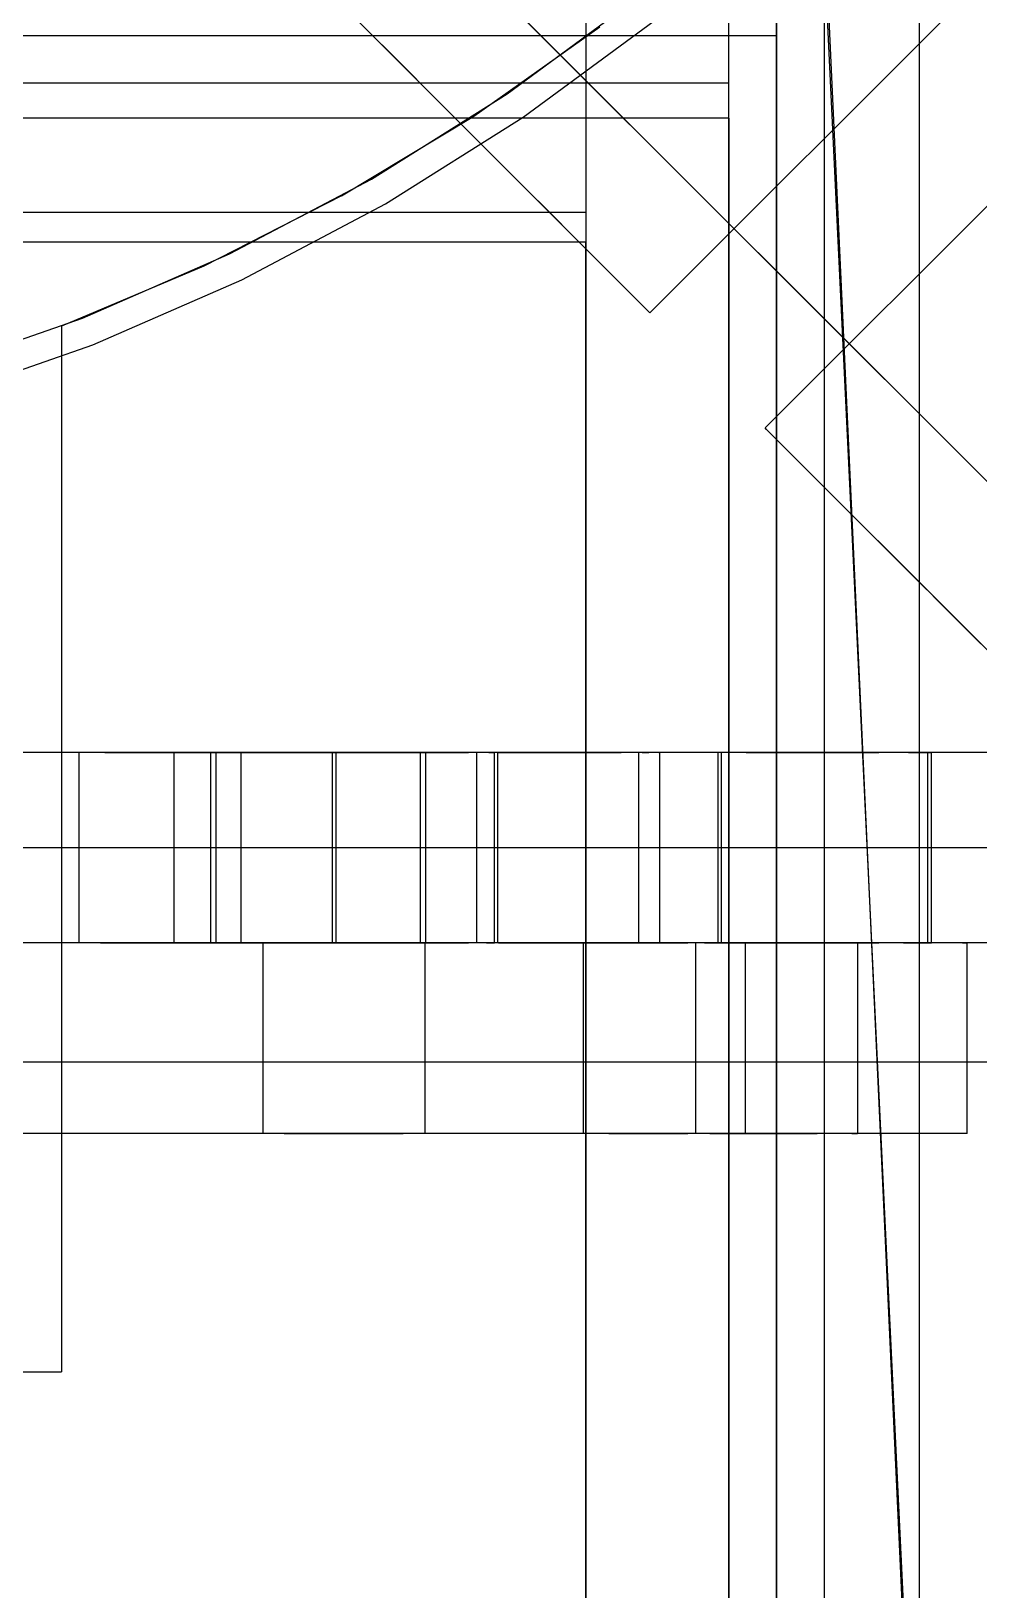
# Model space of a CAD drawing. Header units: millimetres. Extents: x -180 to 1414, y -663 to 972.
# Drawn here: x 1215.36 to 1235.24, y 436.43 to 469.13 of the extents above; entities that cross this region are included whole.
import ezdxf

# ---------------------------------------------------------------- set-up
doc = ezdxf.new("R2010")
doc.units = ezdxf.units.MM
doc.layers.add('TOP', color=8, linetype='Continuous')

msp = doc.modelspace()

# ---------------------------------------------------------------- linework, layer by layer
at = {"layer": 'TOP'}
for p, q in [((1230, 468.043), (1230, 523.043)), ((1227, 520.336), (1227, 465.336)), ((1227, 489.664), (1227, 434.664)), ((1230, 431.957), (1230, 486.957)), ((1231, 485.153), (1231, 430.153)), ((1234, 428.349), (1234, 483.349)), ((1238.331, 456.769), (1211.874, 483.227)), ((1239.51, 455.59), (1213.052, 482.048)), ((1227.153, 464.412), (1218.16, 473.405)), ((1227.512, 464.053), (1218.234, 473.331)), ((1226.733, 464.832), (1218.234, 473.331)), ((1228.209, 463.356), (1218.391, 473.174)), ((1228.343, 463.222), (1238.243, 473.121)), ((1249.585, 445.515), (1223.128, 471.973)), ((1234, 428.349), (1232, 471.651)), ((1224.306, 470.794), (1250.764, 444.337)), ((1240.659, 470.705), (1230.759, 460.806)), ((1234, 429.23), (1232, 470.77)), ((1232, 470.77), (1232, 415.77)), ((1225.349, 467.819), (1228.057, 469.818)), ((1225.349, 467.819), (1228.057, 469.818)), ((1231, 430.153), (1231, 469.847)), ((1225.687, 467.324), (1228.431, 469.348)), ((1169, 469.039), (1231, 469.039)), ((1223.094, 468.471), (1222.333, 469.232)), ((1224.648, 467.351), (1227.294, 469.223)), ((1231, 414.039), (1231, 469.039)), ((1231, 430.961), (1231, 469.039)), ((1223.817, 467.748), (1223.094, 468.471)), ((1230, 468.043), (1170, 468.043)), ((1230, 431.957), (1230, 468.043)), ((1222.5, 466.029), (1225.349, 467.819)), ((1222.5, 466.029), (1225.349, 467.819)), ((1224.499, 467.066), (1223.817, 467.748)), ((1221.874, 465.674), (1224.648, 467.351)), ((1222.8, 465.509), (1225.687, 467.324)), ((1230, 467.309), (1170, 467.309)), ((1225.134, 466.431), (1224.499, 467.066)), ((1230, 432.691), (1230, 467.309)), ((1230, 467.309), (1230, 412.309)), ((1225.721, 465.844), (1225.134, 466.431)), ((1219.525, 464.456), (1222.5, 466.029)), ((1219.525, 464.456), (1222.5, 466.029)), ((1226.255, 465.31), (1225.721, 465.844)), ((1221.874, 465.674), (1218.986, 464.201)), ((1219.785, 463.916), (1222.8, 465.509)), ((1173, 465.336), (1227, 465.336)), ((1226.733, 464.832), (1226.255, 465.31)), ((1227, 465.336), (1227, 434.664)), ((1173, 464.712), (1227, 464.712)), ((1227.153, 464.412), (1226.733, 464.832)), ((1227, 409.712), (1227, 464.712)), ((1227, 464.712), (1227, 435.288)), ((1216.44, 463.111), (1219.525, 464.456)), ((1216.44, 463.111), (1219.525, 464.456)), ((1227.512, 464.053), (1227.153, 464.412)), ((1218.986, 464.201), (1216, 462.941)), ((1227.809, 463.756), (1227.512, 464.053)), ((1216.66, 462.552), (1219.785, 463.916)), ((1228.042, 463.523), (1227.809, 463.756)), ((1228.209, 463.356), (1228.042, 463.523)), ((1213.264, 461.999), (1216.44, 463.111)), ((1213.264, 461.999), (1216.44, 463.111)), ((1228.31, 463.255), (1228.209, 463.356)), ((1228.343, 463.222), (1228.31, 463.255)), ((1216, 462.941), (1216, 441)), ((1213.441, 461.426), (1216.66, 462.552)), ((1230.793, 460.772), (1230.759, 460.806)), ((1230.893, 460.672), (1230.793, 460.772)), ((1231.061, 460.504), (1230.893, 460.672)), ((1231.293, 460.272), (1231.061, 460.504)), ((1231.59, 459.975), (1231.293, 460.272)), ((1231.293, 460.272), (1238.726, 452.839)), ((1231.95, 459.615), (1231.59, 459.975)), ((1232.37, 459.195), (1231.95, 459.615)), ((1231.95, 459.615), (1239.106, 452.459)), ((1231.95, 459.615), (1238.957, 452.607)), ((1231.95, 459.615), (1238.831, 452.734)), ((1232.848, 458.717), (1232.37, 459.195)), ((1232.37, 459.195), (1238.957, 452.607)), ((1233.382, 458.183), (1232.848, 458.717)), ((1233.968, 457.597), (1233.382, 458.183)), ((1234.604, 456.961), (1233.968, 457.597)), ((1235.285, 456.28), (1234.604, 456.961)), ((1215.527, 454), (1212.527, 454)), ((1216.9, 454), (1215, 454)), ((1218.44, 454), (1215.527, 454)), ((1216.367, 450), (1216.367, 454)), ((1216.371, 454), (1216.367, 454)), ((1216.386, 454), (1216.371, 454)), ((1216.409, 454), (1216.386, 454)), ((1216.442, 454), (1216.409, 454)), ((1216.484, 454), (1216.442, 454)), ((1216.535, 454), (1216.484, 454)), ((1216.594, 454), (1216.535, 454)), ((1216.662, 454), (1216.594, 454)), ((1216.737, 454), (1216.662, 454)), ((1216.82, 454), (1216.737, 454)), ((1216.91, 454), (1216.82, 454)), ((1218.705, 454), (1216.9, 454)), ((1216.91, 454), (1217.007, 454)), ((1217.007, 454), (1217.109, 454)), ((1217.109, 454), (1217.217, 454)), ((1217.217, 454), (1217.329, 454)), ((1217.329, 454), (1217.445, 454)), ((1217.445, 454), (1217.565, 454)), ((1217.565, 454), (1217.688, 454)), ((1217.688, 454), (1217.813, 454)), ((1217.813, 454), (1217.939, 454)), ((1217.939, 454), (1218.067, 454)), ((1218.067, 454), (1218.194, 454)), ((1218.194, 454), (1218.32, 454)), ((1218.32, 454), (1218.445, 454)), ((1218.365, 450), (1218.365, 454)), ((1218.37, 454), (1218.365, 454)), ((1218.384, 454), (1218.37, 454)), ((1218.408, 454), (1218.384, 454)), ((1218.44, 454), (1218.408, 454)), ((1221.25, 454), (1218.44, 454)), ((1218.482, 454), (1218.44, 454)), ((1218.445, 454), (1218.568, 454)), ((1218.533, 454), (1218.482, 454)), ((1218.593, 454), (1218.533, 454)), ((1218.568, 454), (1218.688, 454)), ((1218.66, 454), (1218.593, 454)), ((1218.736, 454), (1218.66, 454)), ((1218.688, 454), (1218.804, 454)), ((1220.405, 454), (1218.705, 454)), ((1218.819, 454), (1218.736, 454)), ((1218.804, 454), (1218.917, 454)), ((1218.819, 454), (1218.909, 454)), ((1218.909, 454), (1219.005, 454)), ((1218.917, 454), (1219.024, 454)), ((1219.005, 454), (1219.107, 454)), ((1219.126, 454), (1219.024, 454)), ((1219.107, 454), (1219.215, 454)), ((1219.223, 454), (1219.126, 454)), ((1219.134, 450), (1219.134, 454)), ((1219.14, 454), (1219.134, 454)), ((1219.159, 454), (1219.14, 454)), ((1219.189, 454), (1219.159, 454)), ((1219.232, 454), (1219.189, 454)), ((1219.215, 454), (1219.327, 454)), ((1219.313, 454), (1219.223, 454)), ((1219.286, 454), (1219.232, 454)), ((1219.245, 450), (1219.245, 454)), ((1219.251, 454), (1219.245, 454)), ((1219.269, 454), (1219.251, 454)), ((1219.3, 454), (1219.269, 454)), ((1219.352, 454), (1219.286, 454)), ((1219.342, 454), (1219.3, 454)), ((1219.396, 454), (1219.313, 454)), ((1219.327, 454), (1219.444, 454)), ((1219.397, 454), (1219.342, 454)), ((1219.429, 454), (1219.352, 454)), ((1219.396, 454), (1219.471, 454)), ((1219.462, 454), (1219.397, 454)), ((1219.517, 454), (1219.429, 454)), ((1219.444, 454), (1219.564, 454)), ((1219.539, 454), (1219.462, 454)), ((1219.471, 454), (1219.539, 454)), ((1219.614, 454), (1219.517, 454)), ((1219.627, 454), (1219.539, 454)), ((1219.539, 454), (1219.598, 454)), ((1219.564, 454), (1219.687, 454)), ((1219.598, 454), (1219.649, 454)), ((1219.722, 454), (1219.614, 454)), ((1219.725, 454), (1219.627, 454)), ((1219.649, 454), (1219.691, 454)), ((1219.687, 454), (1219.812, 454)), ((1219.691, 454), (1219.724, 454)), ((1219.838, 454), (1219.722, 454)), ((1219.724, 454), (1219.748, 454)), ((1219.832, 454), (1219.725, 454)), ((1219.748, 454), (1219.762, 454)), ((1219.762, 454), (1219.767, 454)), ((1219.767, 450), (1219.767, 454)), ((1219.812, 454), (1219.938, 454)), ((1219.948, 454), (1219.832, 454)), ((1219.838, 454), (1219.963, 454)), ((1219.938, 454), (1220.065, 454)), ((1219.948, 454), (1220.073, 454)), ((1219.963, 454), (1220.095, 454)), ((1220.065, 454), (1220.192, 454)), ((1220.073, 454), (1220.205, 454)), ((1220.095, 454), (1220.234, 454)), ((1220.192, 454), (1220.318, 454)), ((1220.205, 454), (1220.345, 454)), ((1220.234, 454), (1220.38, 454)), ((1220.443, 454), (1220.318, 454)), ((1220.345, 454), (1220.49, 454)), ((1220.38, 454), (1220.531, 454)), ((1221.992, 454), (1220.405, 454)), ((1220.566, 454), (1220.443, 454)), ((1220.49, 454), (1220.641, 454)), ((1220.531, 454), (1220.686, 454)), ((1220.566, 454), (1220.686, 454)), ((1220.641, 454), (1220.796, 454)), ((1220.686, 454), (1220.845, 454)), ((1220.803, 454), (1220.686, 454)), ((1220.796, 454), (1220.955, 454)), ((1220.915, 454), (1220.803, 454)), ((1220.845, 454), (1221.006, 454)), ((1221.023, 454), (1220.915, 454)), ((1220.955, 454), (1221.117, 454)), ((1221.006, 454), (1221.17, 454)), ((1221.125, 454), (1221.023, 454)), ((1221.117, 454), (1221.28, 454)), ((1221.125, 454), (1221.221, 454)), ((1221.17, 454), (1221.334, 454)), ((1221.311, 454), (1221.221, 454)), ((1223.941, 454), (1221.25, 454)), ((1221.28, 454), (1221.445, 454)), ((1221.394, 454), (1221.311, 454)), ((1221.334, 454), (1221.499, 454)), ((1221.47, 454), (1221.394, 454)), ((1221.445, 454), (1221.609, 454)), ((1221.537, 454), (1221.47, 454)), ((1221.499, 454), (1221.662, 454)), ((1221.597, 454), (1221.537, 454)), ((1221.647, 454), (1221.597, 454)), ((1221.609, 454), (1221.772, 454)), ((1221.689, 454), (1221.647, 454)), ((1221.662, 454), (1221.824, 454)), ((1221.683, 450), (1221.683, 454)), ((1221.687, 454), (1221.683, 454)), ((1221.702, 454), (1221.687, 454)), ((1221.689, 454), (1221.722, 454)), ((1221.725, 454), (1221.702, 454)), ((1221.722, 454), (1221.746, 454)), ((1221.758, 454), (1221.725, 454)), ((1221.746, 454), (1221.76, 454)), ((1221.8, 454), (1221.758, 454)), ((1221.76, 454), (1221.765, 454)), ((1221.765, 450), (1221.765, 454)), ((1221.772, 454), (1221.934, 454)), ((1221.851, 454), (1221.8, 454)), ((1221.824, 454), (1221.983, 454)), ((1221.91, 454), (1221.851, 454)), ((1221.978, 454), (1221.91, 454)), ((1221.934, 454), (1222.093, 454)), ((1222.054, 454), (1221.978, 454)), ((1221.983, 454), (1222.138, 454)), ((1223.455, 454), (1221.992, 454)), ((1222.136, 454), (1222.054, 454)), ((1222.248, 454), (1222.093, 454)), ((1222.226, 454), (1222.136, 454)), ((1222.138, 454), (1222.289, 454)), ((1222.226, 454), (1222.323, 454)), ((1222.399, 454), (1222.248, 454)), ((1222.289, 454), (1222.434, 454)), ((1222.323, 454), (1222.425, 454)), ((1222.545, 454), (1222.399, 454)), ((1222.425, 454), (1222.533, 454)), ((1222.434, 454), (1222.574, 454)), ((1222.533, 454), (1222.645, 454)), ((1222.545, 454), (1222.684, 454)), ((1222.574, 454), (1222.706, 454)), ((1222.645, 454), (1222.762, 454)), ((1222.684, 454), (1222.816, 454)), ((1222.706, 454), (1222.831, 454)), ((1222.762, 454), (1222.882, 454)), ((1222.816, 454), (1222.941, 454)), ((1222.831, 454), (1222.947, 454)), ((1222.882, 454), (1223.004, 454)), ((1222.941, 454), (1223.057, 454)), ((1222.947, 454), (1223.054, 454)), ((1223.004, 454), (1223.129, 454)), ((1223.054, 454), (1223.152, 454)), ((1223.057, 454), (1223.165, 454)), ((1223.129, 454), (1223.256, 454)), ((1223.152, 454), (1223.24, 454)), ((1223.165, 454), (1223.262, 454)), ((1223.24, 454), (1223.316, 454)), ((1223.256, 454), (1223.383, 454)), ((1223.262, 454), (1223.35, 454)), ((1223.316, 454), (1223.382, 454)), ((1223.35, 454), (1223.427, 454)), ((1223.382, 454), (1223.437, 454)), ((1223.383, 454), (1223.51, 454)), ((1223.427, 454), (1223.493, 454)), ((1223.437, 454), (1223.479, 454)), ((1224.787, 454), (1223.455, 454)), ((1223.479, 454), (1223.51, 454)), ((1223.547, 454), (1223.493, 454)), ((1223.51, 454), (1223.528, 454)), ((1223.51, 454), (1223.636, 454)), ((1223.528, 454), (1223.534, 454)), ((1223.534, 450), (1223.534, 454)), ((1223.547, 454), (1223.589, 454)), ((1223.589, 454), (1223.62, 454)), ((1223.62, 454), (1223.638, 454)), ((1223.636, 454), (1223.761, 454)), ((1223.638, 454), (1223.645, 454)), ((1223.645, 450), (1223.645, 454)), ((1223.761, 454), (1223.884, 454)), ((1223.884, 454), (1224.004, 454)), ((1226.498, 454), (1223.941, 454)), ((1224.004, 454), (1224.12, 454)), ((1224.12, 454), (1224.233, 454)), ((1224.233, 454), (1224.34, 454)), ((1224.34, 454), (1224.443, 454)), ((1224.443, 454), (1224.539, 454)), ((1224.629, 454), (1224.539, 454)), ((1224.712, 454), (1224.629, 454)), ((1224.71, 450), (1224.71, 454)), ((1224.715, 454), (1224.71, 454)), ((1224.787, 454), (1224.712, 454)), ((1224.729, 454), (1224.715, 454)), ((1224.753, 454), (1224.729, 454)), ((1224.786, 454), (1224.753, 454)), ((1224.827, 454), (1224.786, 454)), ((1225.981, 454), (1224.787, 454)), ((1224.855, 454), (1224.787, 454)), ((1224.878, 454), (1224.827, 454)), ((1224.914, 454), (1224.855, 454)), ((1224.938, 454), (1224.878, 454)), ((1224.965, 454), (1224.914, 454)), ((1225.005, 454), (1224.938, 454)), ((1224.965, 454), (1225.007, 454)), ((1225.081, 454), (1225.005, 454)), ((1225.007, 454), (1225.04, 454)), ((1225.04, 454), (1225.064, 454)), ((1225.064, 454), (1225.078, 454)), ((1225.078, 454), (1225.083, 454)), ((1225.164, 454), (1225.081, 454)), ((1225.083, 450), (1225.083, 454)), ((1225.152, 450), (1225.152, 454)), ((1225.157, 454), (1225.152, 454)), ((1225.171, 454), (1225.157, 454)), ((1225.164, 454), (1225.254, 454)), ((1225.195, 454), (1225.171, 454)), ((1225.228, 454), (1225.195, 454)), ((1225.27, 454), (1225.228, 454)), ((1225.254, 454), (1225.35, 454)), ((1225.32, 454), (1225.27, 454)), ((1225.38, 454), (1225.32, 454)), ((1225.35, 454), (1225.452, 454)), ((1225.447, 454), (1225.38, 454)), ((1225.523, 454), (1225.447, 454)), ((1225.452, 454), (1225.56, 454)), ((1225.606, 454), (1225.523, 454)), ((1225.56, 454), (1225.672, 454)), ((1225.606, 454), (1225.696, 454)), ((1225.672, 454), (1225.789, 454)), ((1225.696, 454), (1225.792, 454)), ((1225.789, 454), (1225.909, 454)), ((1225.792, 454), (1225.894, 454)), ((1225.894, 454), (1226.002, 454)), ((1225.909, 454), (1226.032, 454)), ((1227.029, 454), (1225.981, 454)), ((1226.002, 454), (1226.114, 454)), ((1226.032, 454), (1226.157, 454)), ((1226.114, 454), (1226.231, 454)), ((1226.157, 454), (1226.283, 454)), ((1226.231, 454), (1226.351, 454)), ((1226.283, 454), (1226.41, 454)), ((1226.351, 454), (1226.474, 454)), ((1226.41, 454), (1226.537, 454)), ((1226.474, 454), (1226.599, 454)), ((1228.907, 454), (1226.498, 454)), ((1226.537, 454), (1226.663, 454)), ((1226.599, 454), (1226.725, 454)), ((1226.788, 454), (1226.663, 454)), ((1226.725, 454), (1226.852, 454)), ((1226.911, 454), (1226.788, 454)), ((1226.852, 454), (1226.979, 454)), ((1226.911, 454), (1227.031, 454)), ((1226.979, 454), (1227.105, 454)), ((1227.926, 454), (1227.029, 454)), ((1227.031, 454), (1227.148, 454)), ((1227.105, 454), (1227.23, 454)), ((1227.148, 454), (1227.26, 454)), ((1227.23, 454), (1227.353, 454)), ((1227.26, 454), (1227.368, 454)), ((1227.353, 454), (1227.473, 454)), ((1227.368, 454), (1227.47, 454)), ((1227.47, 454), (1227.566, 454)), ((1227.59, 454), (1227.473, 454)), ((1227.566, 454), (1227.656, 454)), ((1227.702, 454), (1227.59, 454)), ((1227.656, 454), (1227.739, 454)), ((1227.81, 454), (1227.702, 454)), ((1227.815, 454), (1227.739, 454)), ((1227.912, 454), (1227.81, 454)), ((1227.882, 454), (1227.815, 454)), ((1227.942, 454), (1227.882, 454)), ((1228.008, 454), (1227.912, 454)), ((1228.667, 454), (1227.926, 454)), ((1227.992, 454), (1227.942, 454)), ((1228.034, 454), (1227.992, 454)), ((1228.098, 454), (1228.008, 454)), ((1228.067, 454), (1228.034, 454)), ((1228.091, 454), (1228.067, 454)), ((1228.105, 454), (1228.091, 454)), ((1228.181, 454), (1228.098, 454)), ((1228.11, 454), (1228.105, 454)), ((1228.11, 450), (1228.11, 454)), ((1228.181, 454), (1228.257, 454)), ((1228.257, 454), (1228.324, 454)), ((1228.384, 454), (1228.324, 454)), ((1228.435, 454), (1228.384, 454)), ((1228.477, 454), (1228.435, 454)), ((1228.509, 454), (1228.477, 454)), ((1228.533, 454), (1228.509, 454)), ((1228.533, 454), (1228.547, 454)), ((1228.547, 454), (1228.552, 454)), ((1228.552, 450), (1228.552, 454)), ((1229.248, 454), (1228.667, 454)), ((1231.155, 454), (1228.907, 454)), ((1229.665, 454), (1229.248, 454)), ((1229.916, 454), (1229.665, 454)), ((1229.775, 450), (1229.775, 454)), ((1229.781, 454), (1229.775, 454)), ((1229.799, 454), (1229.781, 454)), ((1229.83, 454), (1229.799, 454)), ((1229.872, 454), (1229.83, 454)), ((1229.848, 450), (1229.848, 454)), ((1229.855, 454), (1229.848, 454)), ((1229.873, 454), (1229.855, 454)), ((1229.927, 454), (1229.872, 454)), ((1229.904, 454), (1229.873, 454)), ((1229.946, 454), (1229.904, 454)), ((1230, 454), (1229.916, 454)), ((1229.993, 454), (1229.927, 454)), ((1230, 454), (1229.946, 454)), ((1230.069, 454), (1229.993, 454)), ((1230.066, 454), (1230, 454)), ((1230, 454), (1230, 450)), ((1230.143, 454), (1230.066, 454)), ((1230.157, 454), (1230.069, 454)), ((1230.231, 454), (1230.143, 454)), ((1230.255, 454), (1230.157, 454)), ((1230.328, 454), (1230.231, 454)), ((1230.362, 454), (1230.255, 454)), ((1230.436, 454), (1230.328, 454)), ((1230.362, 454), (1230.478, 454)), ((1230.436, 454), (1230.552, 454)), ((1230.478, 454), (1230.603, 454)), ((1230.552, 454), (1230.677, 454)), ((1230.603, 454), (1230.735, 454)), ((1230.677, 454), (1230.809, 454)), ((1230.735, 454), (1230.875, 454)), ((1230.809, 454), (1230.948, 454)), ((1230.875, 454), (1231.02, 454)), ((1230.948, 454), (1231.094, 454)), ((1231.02, 454), (1231.171, 454)), ((1231.094, 454), (1231.245, 454)), ((1233.228, 454), (1231.155, 454)), ((1231.171, 454), (1231.326, 454)), ((1231.245, 454), (1231.4, 454)), ((1231.326, 454), (1231.485, 454)), ((1231.4, 454), (1231.559, 454)), ((1231.485, 454), (1231.647, 454)), ((1231.559, 454), (1231.72, 454)), ((1231.647, 454), (1231.81, 454)), ((1231.72, 454), (1231.884, 454)), ((1231.81, 454), (1231.975, 454)), ((1231.884, 454), (1232.048, 454)), ((1231.975, 454), (1232.139, 454)), ((1232.048, 454), (1232.213, 454)), ((1232.139, 454), (1232.303, 454)), ((1232.213, 454), (1232.376, 454)), ((1232.303, 454), (1232.464, 454)), ((1232.376, 454), (1232.538, 454)), ((1232.464, 454), (1232.623, 454)), ((1232.538, 454), (1232.697, 454)), ((1232.623, 454), (1232.778, 454)), ((1232.697, 454), (1232.852, 454)), ((1232.929, 454), (1232.778, 454)), ((1232.852, 454), (1233.003, 454)), ((1232.929, 454), (1233.075, 454)), ((1233.003, 454), (1233.148, 454)), ((1233.214, 454), (1233.075, 454)), ((1233.288, 454), (1233.148, 454)), ((1233.346, 454), (1233.214, 454)), ((1235.115, 454), (1233.228, 454)), ((1233.42, 454), (1233.288, 454)), ((1233.471, 454), (1233.346, 454)), ((1233.545, 454), (1233.42, 454)), ((1233.587, 454), (1233.471, 454)), ((1233.661, 454), (1233.545, 454)), ((1233.695, 454), (1233.587, 454)), ((1233.768, 454), (1233.661, 454)), ((1233.792, 454), (1233.695, 454)), ((1233.768, 454), (1233.866, 454)), ((1233.88, 454), (1233.792, 454)), ((1233.866, 454), (1233.954, 454)), ((1233.88, 454), (1233.957, 454)), ((1233.954, 454), (1234.031, 454)), ((1234.023, 454), (1233.957, 454)), ((1234.077, 454), (1234.023, 454)), ((1234.031, 454), (1234.096, 454)), ((1234.12, 454), (1234.077, 454)), ((1234.096, 454), (1234.151, 454)), ((1234.12, 454), (1234.15, 454)), ((1234.15, 454), (1234.169, 454)), ((1234.151, 454), (1234.193, 454)), ((1234.169, 454), (1234.175, 454)), ((1234.175, 450), (1234.175, 454)), ((1234.193, 454), (1234.224, 454)), ((1234.224, 454), (1234.242, 454)), ((1234.242, 454), (1234.248, 454)), ((1234.248, 450), (1234.248, 454)), ((1236.806, 454), (1235.115, 454)), ((1216.212, 452), (1212.239, 452)), ((1217.355, 452), (1214.614, 452)), ((1220.094, 452), (1216.212, 452)), ((1220, 452), (1217.355, 452)), ((1222.533, 452), (1220, 452)), ((1223.864, 452), (1220.094, 452)), ((1224.94, 452), (1222.533, 452)), ((1227.5, 452), (1223.864, 452)), ((1227.207, 452), (1224.94, 452)), ((1229.322, 452), (1227.207, 452)), ((1230.983, 452), (1227.5, 452)), ((1231.273, 452), (1229.322, 452)), ((1234.292, 452), (1230.983, 452)), ((1233.05, 452), (1231.273, 452)), ((1234.641, 452), (1233.05, 452)), ((1237.41, 452), (1234.292, 452)), ((1236.039, 452), (1234.641, 452)), ((1215.527, 450), (1212.527, 450)), ((1216.9, 450), (1215, 450)), ((1217.5, 450), (1215.186, 450)), ((1218.44, 450), (1215.527, 450)), ((1216.371, 450), (1216.367, 450)), ((1216.386, 450), (1216.371, 450)), ((1216.409, 450), (1216.386, 450)), ((1216.442, 450), (1216.409, 450)), ((1216.484, 450), (1216.442, 450)), ((1216.535, 450), (1216.484, 450)), ((1216.594, 450), (1216.535, 450)), ((1216.662, 450), (1216.594, 450)), ((1216.737, 450), (1216.662, 450)), ((1216.82, 450), (1216.737, 450)), ((1216.82, 450), (1216.91, 450)), ((1218.705, 450), (1216.9, 450)), ((1216.91, 450), (1217.007, 450)), ((1217.007, 450), (1217.109, 450)), ((1217.109, 450), (1217.217, 450)), ((1217.217, 450), (1217.329, 450)), ((1217.329, 450), (1217.445, 450)), ((1217.445, 450), (1217.565, 450)), ((1219.716, 450), (1217.5, 450)), ((1217.565, 450), (1217.688, 450)), ((1217.688, 450), (1217.813, 450)), ((1217.813, 450), (1217.939, 450)), ((1217.939, 450), (1218.067, 450)), ((1218.067, 450), (1218.194, 450)), ((1218.194, 450), (1218.32, 450)), ((1218.32, 450), (1218.445, 450)), ((1218.37, 450), (1218.365, 450)), ((1218.384, 450), (1218.37, 450)), ((1218.408, 450), (1218.384, 450)), ((1218.44, 450), (1218.408, 450)), ((1221.25, 450), (1218.44, 450)), ((1218.482, 450), (1218.44, 450)), ((1218.445, 450), (1218.568, 450)), ((1218.533, 450), (1218.482, 450)), ((1218.593, 450), (1218.533, 450)), ((1218.568, 450), (1218.688, 450)), ((1218.66, 450), (1218.593, 450)), ((1218.736, 450), (1218.66, 450)), ((1218.688, 450), (1218.804, 450)), ((1220.405, 450), (1218.705, 450)), ((1218.819, 450), (1218.736, 450)), ((1218.804, 450), (1218.917, 450)), ((1218.819, 450), (1218.909, 450)), ((1218.909, 450), (1219.005, 450)), ((1218.917, 450), (1219.024, 450)), ((1219.005, 450), (1219.107, 450)), ((1219.126, 450), (1219.024, 450)), ((1219.107, 450), (1219.215, 450)), ((1219.223, 450), (1219.126, 450)), ((1219.14, 450), (1219.134, 450)), ((1219.159, 450), (1219.14, 450)), ((1219.189, 450), (1219.159, 450)), ((1219.232, 450), (1219.189, 450)), ((1219.215, 450), (1219.327, 450)), ((1219.313, 450), (1219.223, 450)), ((1219.286, 450), (1219.232, 450)), ((1219.251, 450), (1219.245, 450)), ((1219.269, 450), (1219.251, 450)), ((1219.3, 450), (1219.269, 450)), ((1219.352, 450), (1219.286, 450)), ((1219.342, 450), (1219.3, 450)), ((1219.313, 450), (1219.396, 450)), ((1219.327, 450), (1219.444, 450)), ((1219.397, 450), (1219.342, 450)), ((1219.429, 450), (1219.352, 450)), ((1219.396, 450), (1219.471, 450)), ((1219.462, 450), (1219.397, 450)), ((1219.517, 450), (1219.429, 450)), ((1219.444, 450), (1219.564, 450)), ((1219.539, 450), (1219.462, 450)), ((1219.471, 450), (1219.539, 450)), ((1219.614, 450), (1219.517, 450)), ((1219.627, 450), (1219.539, 450)), ((1219.539, 450), (1219.598, 450)), ((1219.564, 450), (1219.687, 450)), ((1219.598, 450), (1219.649, 450)), ((1219.722, 450), (1219.614, 450)), ((1219.725, 450), (1219.627, 450)), ((1219.649, 450), (1219.691, 450)), ((1219.687, 450), (1219.812, 450)), ((1219.691, 450), (1219.724, 450)), ((1221.822, 450), (1219.716, 450)), ((1219.838, 450), (1219.722, 450)), ((1219.724, 450), (1219.748, 450)), ((1219.832, 450), (1219.725, 450)), ((1219.748, 450), (1219.762, 450)), ((1219.762, 450), (1219.767, 450)), ((1219.812, 450), (1219.938, 450)), ((1219.948, 450), (1219.832, 450)), ((1219.838, 450), (1219.963, 450)), ((1219.938, 450), (1220.065, 450)), ((1219.948, 450), (1220.073, 450)), ((1219.963, 450), (1220.095, 450)), ((1220.065, 450), (1220.192, 450)), ((1220.073, 450), (1220.205, 450)), ((1220.095, 450), (1220.234, 450)), ((1220.192, 450), (1220.318, 450)), ((1220.205, 450), (1220.345, 450)), ((1220.225, 450), (1220.22, 450)), ((1220.22, 450), (1220.22, 446)), ((1220.239, 450), (1220.225, 450)), ((1220.234, 450), (1220.38, 450)), ((1220.263, 450), (1220.239, 450)), ((1220.296, 450), (1220.263, 450)), ((1220.338, 450), (1220.296, 450)), ((1220.443, 450), (1220.318, 450)), ((1220.389, 450), (1220.338, 450)), ((1220.345, 450), (1220.49, 450)), ((1220.38, 450), (1220.531, 450)), ((1220.448, 450), (1220.389, 450)), ((1221.992, 450), (1220.405, 450)), ((1220.443, 450), (1220.566, 450)), ((1220.516, 450), (1220.448, 450)), ((1220.49, 450), (1220.641, 450)), ((1220.591, 450), (1220.516, 450)), ((1220.531, 450), (1220.686, 450)), ((1220.566, 450), (1220.686, 450)), ((1220.674, 450), (1220.591, 450)), ((1220.641, 450), (1220.796, 450)), ((1220.674, 450), (1220.764, 450)), ((1220.686, 450), (1220.845, 450)), ((1220.803, 450), (1220.686, 450)), ((1220.764, 450), (1220.86, 450)), ((1220.796, 450), (1220.955, 450)), ((1220.915, 450), (1220.803, 450)), ((1220.845, 450), (1221.006, 450)), ((1220.86, 450), (1220.963, 450)), ((1221.023, 450), (1220.915, 450)), ((1220.955, 450), (1221.117, 450)), ((1220.963, 450), (1221.07, 450)), ((1221.006, 450), (1221.17, 450)), ((1221.023, 450), (1221.125, 450)), ((1221.07, 450), (1221.183, 450)), ((1221.117, 450), (1221.28, 450)), ((1221.125, 450), (1221.221, 450)), ((1221.17, 450), (1221.334, 450)), ((1221.183, 450), (1221.299, 450)), ((1221.311, 450), (1221.221, 450)), ((1223.941, 450), (1221.25, 450)), ((1221.28, 450), (1221.445, 450)), ((1221.299, 450), (1221.419, 450)), ((1221.394, 450), (1221.311, 450)), ((1221.334, 450), (1221.499, 450)), ((1221.47, 450), (1221.394, 450)), ((1221.419, 450), (1221.542, 450)), ((1221.445, 450), (1221.609, 450)), ((1221.537, 450), (1221.47, 450)), ((1221.499, 450), (1221.662, 450)), ((1221.597, 450), (1221.537, 450)), ((1221.542, 450), (1221.667, 450)), ((1221.647, 450), (1221.597, 450)), ((1221.609, 450), (1221.772, 450)), ((1221.647, 450), (1221.689, 450)), ((1221.662, 450), (1221.824, 450)), ((1221.667, 450), (1221.793, 450)), ((1221.687, 450), (1221.683, 450)), ((1221.702, 450), (1221.687, 450)), ((1221.689, 450), (1221.722, 450)), ((1221.725, 450), (1221.702, 450)), ((1221.722, 450), (1221.746, 450)), ((1221.758, 450), (1221.725, 450)), ((1221.746, 450), (1221.76, 450)), ((1221.8, 450), (1221.758, 450)), ((1221.76, 450), (1221.765, 450)), ((1221.772, 450), (1221.934, 450)), ((1221.793, 450), (1221.92, 450)), ((1221.851, 450), (1221.8, 450)), ((1223.806, 450), (1221.822, 450)), ((1221.824, 450), (1221.983, 450)), ((1221.91, 450), (1221.851, 450)), ((1221.978, 450), (1221.91, 450)), ((1221.92, 450), (1222.047, 450)), ((1221.934, 450), (1222.093, 450)), ((1222.054, 450), (1221.978, 450)), ((1221.983, 450), (1222.138, 450)), ((1223.455, 450), (1221.992, 450)), ((1222.047, 450), (1222.174, 450)), ((1222.136, 450), (1222.054, 450)), ((1222.248, 450), (1222.093, 450)), ((1222.226, 450), (1222.136, 450)), ((1222.138, 450), (1222.289, 450)), ((1222.174, 450), (1222.299, 450)), ((1222.226, 450), (1222.323, 450)), ((1222.399, 450), (1222.248, 450)), ((1222.289, 450), (1222.434, 450)), ((1222.299, 450), (1222.421, 450)), ((1222.323, 450), (1222.425, 450)), ((1222.399, 450), (1222.545, 450)), ((1222.421, 450), (1222.541, 450)), ((1222.425, 450), (1222.533, 450)), ((1222.434, 450), (1222.574, 450)), ((1222.533, 450), (1222.645, 450)), ((1222.541, 450), (1222.658, 450)), ((1222.545, 450), (1222.684, 450)), ((1222.574, 450), (1222.706, 450)), ((1222.645, 450), (1222.762, 450)), ((1222.658, 450), (1222.77, 450)), ((1222.684, 450), (1222.816, 450)), ((1222.706, 450), (1222.831, 450)), ((1222.762, 450), (1222.882, 450)), ((1222.77, 450), (1222.878, 450)), ((1222.816, 450), (1222.941, 450)), ((1222.831, 450), (1222.947, 450)), ((1222.878, 450), (1222.98, 450)), ((1222.882, 450), (1223.004, 450)), ((1222.941, 450), (1223.057, 450)), ((1222.947, 450), (1223.054, 450)), ((1222.98, 450), (1223.077, 450)), ((1223.004, 450), (1223.129, 450)), ((1223.054, 450), (1223.152, 450)), ((1223.057, 450), (1223.165, 450)), ((1223.077, 450), (1223.166, 450)), ((1223.129, 450), (1223.256, 450)), ((1223.152, 450), (1223.24, 450)), ((1223.165, 450), (1223.262, 450)), ((1223.249, 450), (1223.166, 450)), ((1223.24, 450), (1223.316, 450)), ((1223.325, 450), (1223.249, 450)), ((1223.256, 450), (1223.383, 450)), ((1223.262, 450), (1223.35, 450)), ((1223.316, 450), (1223.382, 450)), ((1223.393, 450), (1223.325, 450)), ((1223.35, 450), (1223.427, 450)), ((1223.382, 450), (1223.437, 450)), ((1223.383, 450), (1223.51, 450)), ((1223.452, 450), (1223.393, 450)), ((1223.427, 450), (1223.493, 450)), ((1223.437, 450), (1223.479, 450)), ((1223.503, 450), (1223.452, 450)), ((1224.787, 450), (1223.455, 450)), ((1223.479, 450), (1223.51, 450)), ((1223.547, 450), (1223.493, 450)), ((1223.545, 450), (1223.503, 450)), ((1223.51, 450), (1223.528, 450)), ((1223.51, 450), (1223.636, 450)), ((1223.528, 450), (1223.534, 450)), ((1223.578, 450), (1223.545, 450)), ((1223.589, 450), (1223.547, 450)), ((1223.601, 450), (1223.578, 450)), ((1223.589, 450), (1223.62, 450)), ((1223.616, 450), (1223.601, 450)), ((1223.616, 450), (1223.62, 450)), ((1223.62, 450), (1223.638, 450)), ((1223.62, 450), (1223.62, 446)), ((1223.636, 450), (1223.761, 450)), ((1223.638, 450), (1223.645, 450)), ((1223.761, 450), (1223.884, 450)), ((1225.657, 450), (1223.806, 450)), ((1223.884, 450), (1224.004, 450)), ((1226.498, 450), (1223.941, 450)), ((1224.004, 450), (1224.12, 450)), ((1224.12, 450), (1224.233, 450)), ((1224.233, 450), (1224.34, 450)), ((1224.34, 450), (1224.443, 450)), ((1224.443, 450), (1224.539, 450)), ((1224.629, 450), (1224.539, 450)), ((1224.712, 450), (1224.629, 450)), ((1224.715, 450), (1224.71, 450)), ((1224.787, 450), (1224.712, 450)), ((1224.729, 450), (1224.715, 450)), ((1224.753, 450), (1224.729, 450)), ((1224.786, 450), (1224.753, 450)), ((1224.827, 450), (1224.786, 450)), ((1225.981, 450), (1224.787, 450)), ((1224.855, 450), (1224.787, 450)), ((1224.878, 450), (1224.827, 450)), ((1224.914, 450), (1224.855, 450)), ((1224.938, 450), (1224.878, 450)), ((1224.914, 450), (1224.965, 450)), ((1225.005, 450), (1224.938, 450)), ((1224.965, 450), (1225.007, 450)), ((1225.081, 450), (1225.005, 450)), ((1225.007, 450), (1225.04, 450)), ((1225.04, 450), (1225.064, 450)), ((1225.064, 450), (1225.078, 450)), ((1225.078, 450), (1225.083, 450)), ((1225.164, 450), (1225.081, 450)), ((1225.157, 450), (1225.152, 450)), ((1225.171, 450), (1225.157, 450)), ((1225.164, 450), (1225.254, 450)), ((1225.195, 450), (1225.171, 450)), ((1225.228, 450), (1225.195, 450)), ((1225.27, 450), (1225.228, 450)), ((1225.254, 450), (1225.35, 450)), ((1225.32, 450), (1225.27, 450)), ((1225.38, 450), (1225.32, 450)), ((1225.35, 450), (1225.452, 450)), ((1225.447, 450), (1225.38, 450)), ((1225.523, 450), (1225.447, 450)), ((1225.452, 450), (1225.56, 450)), ((1225.606, 450), (1225.523, 450)), ((1225.56, 450), (1225.672, 450)), ((1225.606, 450), (1225.696, 450)), ((1227.364, 450), (1225.657, 450)), ((1225.672, 450), (1225.789, 450)), ((1225.696, 450), (1225.792, 450)), ((1225.789, 450), (1225.909, 450)), ((1225.792, 450), (1225.894, 450)), ((1225.894, 450), (1226.002, 450)), ((1225.909, 450), (1226.032, 450)), ((1227.029, 450), (1225.981, 450)), ((1226.002, 450), (1226.114, 450)), ((1226.032, 450), (1226.157, 450)), ((1226.114, 450), (1226.231, 450)), ((1226.157, 450), (1226.283, 450)), ((1226.231, 450), (1226.351, 450)), ((1226.283, 450), (1226.41, 450)), ((1226.351, 450), (1226.474, 450)), ((1226.41, 450), (1226.537, 450)), ((1226.474, 450), (1226.599, 450)), ((1228.907, 450), (1226.498, 450)), ((1226.537, 450), (1226.663, 450)), ((1226.599, 450), (1226.725, 450)), ((1226.788, 450), (1226.663, 450)), ((1226.725, 450), (1226.852, 450)), ((1226.788, 450), (1226.911, 450)), ((1226.852, 450), (1226.979, 450)), ((1226.911, 450), (1227.031, 450)), ((1226.945, 450), (1226.94, 450)), ((1226.94, 450), (1226.94, 446)), ((1226.959, 450), (1226.945, 450)), ((1226.983, 450), (1226.959, 450)), ((1226.979, 450), (1227.105, 450)), ((1227.016, 450), (1226.983, 450)), ((1227.058, 450), (1227.016, 450)), ((1227.926, 450), (1227.029, 450)), ((1227.031, 450), (1227.148, 450)), ((1227.109, 450), (1227.058, 450)), ((1227.105, 450), (1227.23, 450)), ((1227.168, 450), (1227.109, 450)), ((1227.148, 450), (1227.26, 450)), ((1227.236, 450), (1227.168, 450)), ((1227.23, 450), (1227.353, 450)), ((1227.311, 450), (1227.236, 450)), ((1227.26, 450), (1227.368, 450)), ((1227.394, 450), (1227.311, 450)), ((1227.353, 450), (1227.473, 450)), ((1228.918, 450), (1227.364, 450)), ((1227.368, 450), (1227.47, 450)), ((1227.394, 450), (1227.484, 450)), ((1227.47, 450), (1227.566, 450)), ((1227.59, 450), (1227.473, 450)), ((1227.484, 450), (1227.58, 450)), ((1227.566, 450), (1227.656, 450)), ((1227.58, 450), (1227.683, 450)), ((1227.702, 450), (1227.59, 450)), ((1227.656, 450), (1227.739, 450)), ((1227.683, 450), (1227.79, 450)), ((1227.81, 450), (1227.702, 450)), ((1227.815, 450), (1227.739, 450)), ((1227.79, 450), (1227.903, 450)), ((1227.912, 450), (1227.81, 450)), ((1227.882, 450), (1227.815, 450)), ((1227.942, 450), (1227.882, 450)), ((1227.903, 450), (1228.019, 450)), ((1228.008, 450), (1227.912, 450)), ((1228.667, 450), (1227.926, 450)), ((1227.992, 450), (1227.942, 450)), ((1228.034, 450), (1227.992, 450)), ((1228.098, 450), (1228.008, 450)), ((1228.019, 450), (1228.139, 450)), ((1228.067, 450), (1228.034, 450)), ((1228.091, 450), (1228.067, 450)), ((1228.105, 450), (1228.091, 450)), ((1228.098, 450), (1228.181, 450)), ((1228.105, 450), (1228.11, 450)), ((1228.139, 450), (1228.262, 450)), ((1228.181, 450), (1228.257, 450)), ((1228.257, 450), (1228.324, 450)), ((1228.262, 450), (1228.387, 450)), ((1228.384, 450), (1228.324, 450)), ((1228.435, 450), (1228.384, 450)), ((1228.387, 450), (1228.513, 450)), ((1228.477, 450), (1228.435, 450)), ((1228.509, 450), (1228.477, 450)), ((1228.533, 450), (1228.509, 450)), ((1228.513, 450), (1228.64, 450)), ((1228.547, 450), (1228.533, 450)), ((1228.547, 450), (1228.552, 450)), ((1228.64, 450), (1228.767, 450)), ((1229.248, 450), (1228.667, 450)), ((1228.767, 450), (1228.894, 450)), ((1228.894, 450), (1229.019, 450)), ((1231.155, 450), (1228.907, 450)), ((1230.311, 450), (1228.918, 450)), ((1229.019, 450), (1229.141, 450)), ((1229.261, 450), (1229.141, 450)), ((1229.665, 450), (1229.248, 450)), ((1229.378, 450), (1229.261, 450)), ((1229.305, 450), (1229.3, 450)), ((1229.3, 450), (1229.3, 446)), ((1229.319, 450), (1229.305, 450)), ((1229.343, 450), (1229.319, 450)), ((1229.376, 450), (1229.343, 450)), ((1229.418, 450), (1229.376, 450)), ((1229.49, 450), (1229.378, 450)), ((1229.468, 450), (1229.418, 450)), ((1229.528, 450), (1229.468, 450)), ((1229.49, 450), (1229.598, 450)), ((1229.595, 450), (1229.528, 450)), ((1229.671, 450), (1229.595, 450)), ((1229.598, 450), (1229.7, 450)), ((1229.916, 450), (1229.665, 450)), ((1229.754, 450), (1229.671, 450)), ((1229.7, 450), (1229.797, 450)), ((1229.844, 450), (1229.754, 450)), ((1229.781, 450), (1229.775, 450)), ((1229.799, 450), (1229.781, 450)), ((1229.797, 450), (1229.886, 450)), ((1229.83, 450), (1229.799, 450)), ((1229.872, 450), (1229.83, 450)), ((1229.844, 450), (1229.94, 450)), ((1229.855, 450), (1229.848, 450)), ((1229.873, 450), (1229.855, 450)), ((1229.927, 450), (1229.872, 450)), ((1229.904, 450), (1229.873, 450)), ((1229.886, 450), (1229.969, 450)), ((1229.946, 450), (1229.904, 450)), ((1229.916, 450), (1230, 450)), ((1229.993, 450), (1229.927, 450)), ((1229.94, 450), (1230.042, 450)), ((1230, 450), (1229.946, 450)), ((1229.969, 450), (1230.045, 450)), ((1230.069, 450), (1229.993, 450)), ((1230.066, 450), (1230, 450)), ((1230.042, 450), (1230.15, 450)), ((1230.045, 450), (1230.113, 450)), ((1230.143, 450), (1230.066, 450)), ((1230.157, 450), (1230.069, 450)), ((1230.172, 450), (1230.113, 450)), ((1230.231, 450), (1230.143, 450)), ((1230.15, 450), (1230.262, 450)), ((1230.255, 450), (1230.157, 450)), ((1230.223, 450), (1230.172, 450)), ((1230.265, 450), (1230.223, 450)), ((1230.328, 450), (1230.231, 450)), ((1230.362, 450), (1230.255, 450)), ((1230.262, 450), (1230.379, 450)), ((1230.298, 450), (1230.265, 450)), ((1230.321, 450), (1230.298, 450)), ((1231.534, 450), (1230.311, 450)), ((1230.321, 450), (1230.336, 450)), ((1230.436, 450), (1230.328, 450)), ((1230.336, 450), (1230.34, 450)), ((1230.34, 450), (1230.34, 446)), ((1230.362, 450), (1230.478, 450)), ((1230.379, 450), (1230.499, 450)), ((1230.436, 450), (1230.552, 450)), ((1230.478, 450), (1230.603, 450)), ((1230.499, 450), (1230.622, 450)), ((1230.552, 450), (1230.677, 450)), ((1230.603, 450), (1230.735, 450)), ((1230.622, 450), (1230.747, 450)), ((1230.677, 450), (1230.809, 450)), ((1230.735, 450), (1230.875, 450)), ((1230.747, 450), (1230.873, 450)), ((1230.809, 450), (1230.948, 450)), ((1230.873, 450), (1231, 450)), ((1230.875, 450), (1231.02, 450)), ((1230.948, 450), (1231.094, 450)), ((1231, 450), (1231.127, 450)), ((1231.02, 450), (1231.171, 450)), ((1231.094, 450), (1231.245, 450)), ((1231.127, 450), (1231.253, 450)), ((1233.228, 450), (1231.155, 450)), ((1231.171, 450), (1231.326, 450)), ((1231.245, 450), (1231.4, 450)), ((1231.253, 450), (1231.378, 450)), ((1231.326, 450), (1231.485, 450)), ((1231.378, 450), (1231.501, 450)), ((1231.4, 450), (1231.559, 450)), ((1231.485, 450), (1231.647, 450)), ((1231.501, 450), (1231.621, 450)), ((1232.581, 450), (1231.534, 450)), ((1231.559, 450), (1231.72, 450)), ((1231.621, 450), (1231.738, 450)), ((1231.647, 450), (1231.81, 450)), ((1231.72, 450), (1231.884, 450)), ((1231.738, 450), (1231.85, 450)), ((1231.81, 450), (1231.975, 450)), ((1231.958, 450), (1231.85, 450)), ((1231.884, 450), (1232.048, 450)), ((1232.06, 450), (1231.958, 450)), ((1231.975, 450), (1232.139, 450)), ((1232.048, 450), (1232.213, 450)), ((1232.156, 450), (1232.06, 450)), ((1232.139, 450), (1232.303, 450)), ((1232.246, 450), (1232.156, 450)), ((1232.213, 450), (1232.376, 450)), ((1232.329, 450), (1232.246, 450)), ((1232.303, 450), (1232.464, 450)), ((1232.405, 450), (1232.329, 450)), ((1232.376, 450), (1232.538, 450)), ((1232.472, 450), (1232.405, 450)), ((1232.464, 450), (1232.623, 450)), ((1232.532, 450), (1232.472, 450)), ((1232.532, 450), (1232.582, 450)), ((1232.538, 450), (1232.697, 450)), ((1233.445, 450), (1232.581, 450)), ((1232.624, 450), (1232.582, 450)), ((1232.623, 450), (1232.778, 450)), ((1232.624, 450), (1232.657, 450)), ((1232.657, 450), (1232.681, 450)), ((1232.681, 450), (1232.695, 450)), ((1232.695, 450), (1232.7, 450)), ((1232.697, 450), (1232.852, 450)), ((1232.7, 450), (1232.7, 446)), ((1232.778, 450), (1232.929, 450)), ((1232.852, 450), (1233.003, 450)), ((1232.929, 450), (1233.075, 450)), ((1233.003, 450), (1233.148, 450)), ((1233.214, 450), (1233.075, 450)), ((1233.288, 450), (1233.148, 450)), ((1233.346, 450), (1233.214, 450)), ((1235.115, 450), (1233.228, 450)), ((1233.42, 450), (1233.288, 450)), ((1233.471, 450), (1233.346, 450)), ((1233.545, 450), (1233.42, 450)), ((1234.122, 450), (1233.445, 450)), ((1233.587, 450), (1233.471, 450)), ((1233.661, 450), (1233.545, 450)), ((1233.695, 450), (1233.587, 450)), ((1233.661, 450), (1233.768, 450)), ((1233.792, 450), (1233.695, 450)), ((1233.768, 450), (1233.866, 450)), ((1233.792, 450), (1233.88, 450)), ((1233.866, 450), (1233.954, 450)), ((1233.88, 450), (1233.957, 450)), ((1233.954, 450), (1234.031, 450)), ((1234.023, 450), (1233.957, 450)), ((1234.077, 450), (1234.023, 450)), ((1234.031, 450), (1234.096, 450)), ((1234.12, 450), (1234.077, 450)), ((1234.096, 450), (1234.151, 450)), ((1234.15, 450), (1234.12, 450)), ((1234.609, 450), (1234.122, 450)), ((1234.15, 450), (1234.169, 450)), ((1234.151, 450), (1234.193, 450)), ((1234.169, 450), (1234.175, 450)), ((1234.193, 450), (1234.224, 450)), ((1234.224, 450), (1234.242, 450)), ((1234.242, 450), (1234.248, 450)), ((1234.902, 450), (1234.609, 450)), ((1234.902, 450), (1235, 450)), ((1235, 446), (1235, 450)), ((1236.806, 450), (1235.115, 450)), ((1216.44, 447.5), (1213.264, 447.5)), ((1219.525, 447.5), (1216.44, 447.5)), ((1222.5, 447.5), (1219.525, 447.5)), ((1225.349, 447.5), (1222.5, 447.5)), ((1228.057, 447.5), (1225.349, 447.5)), ((1230.608, 447.5), (1228.057, 447.5)), ((1232.987, 447.5), (1230.608, 447.5)), ((1235.182, 447.5), (1232.987, 447.5)), ((1237.181, 447.5), (1235.182, 447.5)), ((1217.5, 446), (1215.186, 446)), ((1219.716, 446), (1217.5, 446)), ((1221.822, 446), (1219.716, 446)), ((1220.225, 446), (1220.22, 446)), ((1220.239, 446), (1220.225, 446)), ((1220.263, 446), (1220.239, 446)), ((1220.296, 446), (1220.263, 446)), ((1220.338, 446), (1220.296, 446)), ((1220.389, 446), (1220.338, 446)), ((1220.448, 446), (1220.389, 446)), ((1220.516, 446), (1220.448, 446)), ((1220.591, 446), (1220.516, 446)), ((1220.674, 446), (1220.591, 446)), ((1220.674, 446), (1220.764, 446)), ((1220.764, 446), (1220.86, 446)), ((1220.86, 446), (1220.963, 446)), ((1220.963, 446), (1221.07, 446)), ((1221.07, 446), (1221.183, 446)), ((1221.183, 446), (1221.299, 446)), ((1221.299, 446), (1221.419, 446)), ((1221.419, 446), (1221.542, 446)), ((1221.542, 446), (1221.667, 446)), ((1221.667, 446), (1221.793, 446)), ((1221.793, 446), (1221.92, 446)), ((1223.806, 446), (1221.822, 446)), ((1221.92, 446), (1222.047, 446)), ((1222.047, 446), (1222.174, 446)), ((1222.174, 446), (1222.299, 446)), ((1222.299, 446), (1222.421, 446)), ((1222.421, 446), (1222.541, 446)), ((1222.541, 446), (1222.658, 446)), ((1222.658, 446), (1222.77, 446)), ((1222.77, 446), (1222.878, 446)), ((1222.878, 446), (1222.98, 446)), ((1222.98, 446), (1223.077, 446)), ((1223.077, 446), (1223.166, 446)), ((1223.249, 446), (1223.166, 446)), ((1223.325, 446), (1223.249, 446)), ((1223.393, 446), (1223.325, 446)), ((1223.452, 446), (1223.393, 446)), ((1223.503, 446), (1223.452, 446)), ((1223.545, 446), (1223.503, 446)), ((1223.578, 446), (1223.545, 446)), ((1223.601, 446), (1223.578, 446)), ((1223.616, 446), (1223.601, 446)), ((1223.62, 446), (1223.616, 446)), ((1225.657, 446), (1223.806, 446)), ((1227.364, 446), (1225.657, 446)), ((1226.945, 446), (1226.94, 446)), ((1226.959, 446), (1226.945, 446)), ((1226.983, 446), (1226.959, 446)), ((1227.016, 446), (1226.983, 446)), ((1227.058, 446), (1227.016, 446)), ((1227.109, 446), (1227.058, 446)), ((1227.168, 446), (1227.109, 446)), ((1227.236, 446), (1227.168, 446)), ((1227.311, 446), (1227.236, 446)), ((1227.394, 446), (1227.311, 446)), ((1228.918, 446), (1227.364, 446)), ((1227.484, 446), (1227.394, 446)), ((1227.484, 446), (1227.58, 446)), ((1227.58, 446), (1227.683, 446)), ((1227.683, 446), (1227.79, 446)), ((1227.79, 446), (1227.903, 446)), ((1227.903, 446), (1228.019, 446)), ((1228.019, 446), (1228.139, 446)), ((1228.139, 446), (1228.262, 446)), ((1228.262, 446), (1228.387, 446)), ((1228.387, 446), (1228.513, 446)), ((1228.513, 446), (1228.64, 446)), ((1228.64, 446), (1228.767, 446)), ((1228.767, 446), (1228.894, 446)), ((1228.894, 446), (1229.019, 446)), ((1230.311, 446), (1228.918, 446)), ((1229.019, 446), (1229.141, 446)), ((1229.261, 446), (1229.141, 446)), ((1229.378, 446), (1229.261, 446)), ((1229.305, 446), (1229.3, 446)), ((1229.319, 446), (1229.305, 446)), ((1229.343, 446), (1229.319, 446)), ((1229.376, 446), (1229.343, 446)), ((1229.418, 446), (1229.376, 446)), ((1229.49, 446), (1229.378, 446)), ((1229.468, 446), (1229.418, 446)), ((1229.528, 446), (1229.468, 446)), ((1229.598, 446), (1229.49, 446)), ((1229.595, 446), (1229.528, 446)), ((1229.671, 446), (1229.595, 446)), ((1229.598, 446), (1229.7, 446)), ((1229.754, 446), (1229.671, 446)), ((1229.7, 446), (1229.797, 446)), ((1229.844, 446), (1229.754, 446)), ((1229.797, 446), (1229.886, 446)), ((1229.844, 446), (1229.94, 446)), ((1229.886, 446), (1229.969, 446)), ((1229.94, 446), (1230.042, 446)), ((1229.969, 446), (1230.045, 446)), ((1230.042, 446), (1230.15, 446)), ((1230.045, 446), (1230.113, 446)), ((1230.172, 446), (1230.113, 446)), ((1230.15, 446), (1230.262, 446)), ((1230.223, 446), (1230.172, 446)), ((1230.265, 446), (1230.223, 446)), ((1230.262, 446), (1230.379, 446)), ((1230.298, 446), (1230.265, 446)), ((1230.298, 446), (1230.321, 446)), ((1231.534, 446), (1230.311, 446)), ((1230.321, 446), (1230.336, 446)), ((1230.336, 446), (1230.34, 446)), ((1230.379, 446), (1230.499, 446)), ((1230.499, 446), (1230.622, 446)), ((1230.622, 446), (1230.747, 446)), ((1230.747, 446), (1230.873, 446)), ((1230.873, 446), (1231, 446)), ((1231, 446), (1231.127, 446)), ((1231.127, 446), (1231.253, 446)), ((1231.253, 446), (1231.378, 446)), ((1231.378, 446), (1231.501, 446)), ((1231.501, 446), (1231.621, 446)), ((1232.581, 446), (1231.534, 446)), ((1231.621, 446), (1231.738, 446)), ((1231.738, 446), (1231.85, 446)), ((1231.958, 446), (1231.85, 446)), ((1232.06, 446), (1231.958, 446)), ((1232.156, 446), (1232.06, 446)), ((1232.246, 446), (1232.156, 446)), ((1232.329, 446), (1232.246, 446)), ((1232.405, 446), (1232.329, 446)), ((1232.472, 446), (1232.405, 446)), ((1232.532, 446), (1232.472, 446)), ((1232.582, 446), (1232.532, 446)), ((1233.445, 446), (1232.581, 446)), ((1232.582, 446), (1232.624, 446)), ((1232.624, 446), (1232.657, 446)), ((1232.657, 446), (1232.681, 446)), ((1232.681, 446), (1232.695, 446)), ((1232.695, 446), (1232.7, 446)), ((1234.122, 446), (1233.445, 446)), ((1234.609, 446), (1234.122, 446)), ((1234.902, 446), (1234.609, 446)), ((1235, 446), (1234.902, 446)), ((1184, 441), (1216, 441))]:
    msp.add_line(p, q, dxfattribs=at)

doc.saveas('drawing.dxf')
